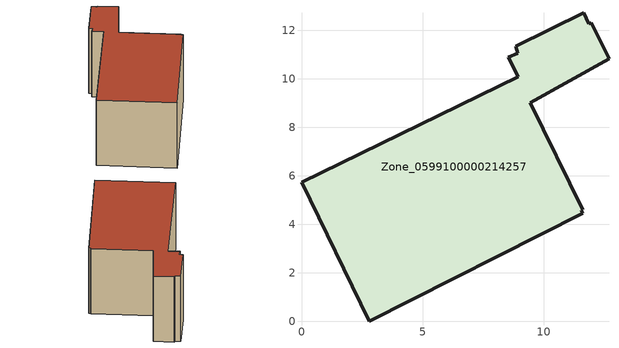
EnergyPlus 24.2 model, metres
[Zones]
Zone_0599100000214257
 floor ground (C_G): 12.68,10.82 9.44,9 11.59,4.6 11.53,4.57 11.59,4.44 2.79,0 0,5.72 8.93,10.07 8.52,10.89 8.92,11.06 8.84,11.35 11.64,12.71 11.86,12.27 11.95,12.31 z0
 wall outside (C_F): 0,5.72 2.79,0 11.59,4.44 11.53,4.57 11.59,4.6 9.44,9 12.68,10.82 11.95,12.31 11.86,12.27 11.64,12.71 8.84,11.35 8.92,11.06 8.52,10.89 8.93,10.07 0,5.72 z0:6.03
 roof outside (C_R): 11.59,4.44 11.53,4.57 11.59,4.6 9.44,9 12.68,10.82 11.95,12.31 11.86,12.27 11.64,12.71 8.84,11.35 8.92,11.06 8.52,10.89 8.93,10.07 0,5.72 2.79,0 z6.03
[BUILDING]
Pand.0599100000214257: North Axis=0; Terrain=City; Loads Convergence Tolerance Value=0.04; Temperature Convergence Tolerance Value=0.4; Solar Distribution=FullExterior; Maximum Number of Warmup Days=25; Minimum Number of Warmup Days=1
[Site:Location]
Rotterdam.The.Hague.AP_ZH_NLD Design_Conditions: Latitude=51.96; Longitude=4.45; Time Zone=1; Elevation=-4.5
[SITE:GROUNDTEMPERATURE:BUILDINGSURFACE]
18, 18, 18, 18, 18, 18, 18, 18, 18, 18, 18, 18
[MATERIAL] Thermal Absorptance=0.9; Solar Absorptance=0.7; Visible Absorptance=0.7
Name | Roughness | Thickness | Conductivity | Density | Specific Heat
G.TC.1965-1974 | MediumSmooth | 0.15 | 0.882353 | 540 | 1210
F.TC.1965-1974 | Rough | 0.3 | 0.697674 | 1920 | 840
R.TC.1965-1974 | MediumRough | 0.2 | 0.232558 | 1500 | 1000
[CONSTRUCTION]
C_G: G.TC.1965-1974
C_F: F.TC.1965-1974
C_R: R.TC.1965-1974
[ZONE]
Zone_0599100000214257: Type=1; Multiplier=1; Ceiling Height=Autocalculate; Volume=Autocalculate; Floor Area=autocalculate; Part of Total Floor Area=Yes
[ZONEINFILTRATION:DESIGNFLOWRATE]
Infil_Zone_0599100000214257: Zone or ZoneList or Space or SpaceList=Zone_0599100000214257; Schedule=AlwaysOn; Design Flow Rate Calculation Method=Flow/Area; Flow Rate per Floor Area=0.003; Constant Term Coefficient=1; Temperature Term Coefficient=0; Velocity Term Coefficient=0; Velocity Squared Term Coefficient=0
[HVACTEMPLATE:ZONE:IDEALLOADSAIRSYSTEM]
Zone_0599100000214257: Maximum Heating Supply Air Temperature=50; Minimum Cooling Supply Air Temperature=13; Maximum Heating Supply Air Humidity Ratio=0.0156; Minimum Cooling Supply Air Humidity Ratio=0.0077; Heating Limit=NoLimit; Cooling Limit=NoLimit; Dehumidification Control Type=ConstantSensibleHeatRatio; Cooling Sensible Heat Ratio=0.7; Dehumidification Setpoint=60; Humidification Control Type=None; Humidification Setpoint=30; Outdoor Air Method=None; Outdoor Air Flow Rate per Person=0.00944; Outdoor Air Flow Rate per Zone Floor Area=0; Outdoor Air Flow Rate per Zone=0; Demand Controlled Ventilation Type=None; Outdoor Air Economizer Type=NoEconomizer; Heat Recovery Type=None; Sensible Heat Recovery Effectiveness=0.7; Latent Heat Recovery Effectiveness=0.65
[ZONECONTROL:THERMOSTAT]
ThermostatControl_Zone_0599100000214257: Zone or ZoneList=Zone_0599100000214257; Control Type Schedule=DualSetpointControlType; Control 1=Thermostat_Zone_0599100000214257; Temperature Difference Between Cutout And Setpoint=0
[THERMOSTATSETPOINT:DUALSETPOINT]
Thermostat_Zone_0599100000214257: Heating Setpoint Temperature Schedule=HeatingSetpoint_Zone_0599100000214257; Cooling Setpoint Temperature Schedule=CoolingSetpoint_Zone_0599100000214257
[SCHEDULE:COMPACT]
HeatingSetpoint_Zone_0599100000214257: Through: 12/31, For: AllDays, Until: 24:00, 21
CoolingSetpoint_Zone_0599100000214257: Through: 12/31, For: AllDays, Until: 24:00, 24
DualSetpointControlType: Through: 12/31, For: AllDays, Until: 24:00, 4
AlwaysOn: Through: 12/31, For: AllDays, Until: 24:00, 1
